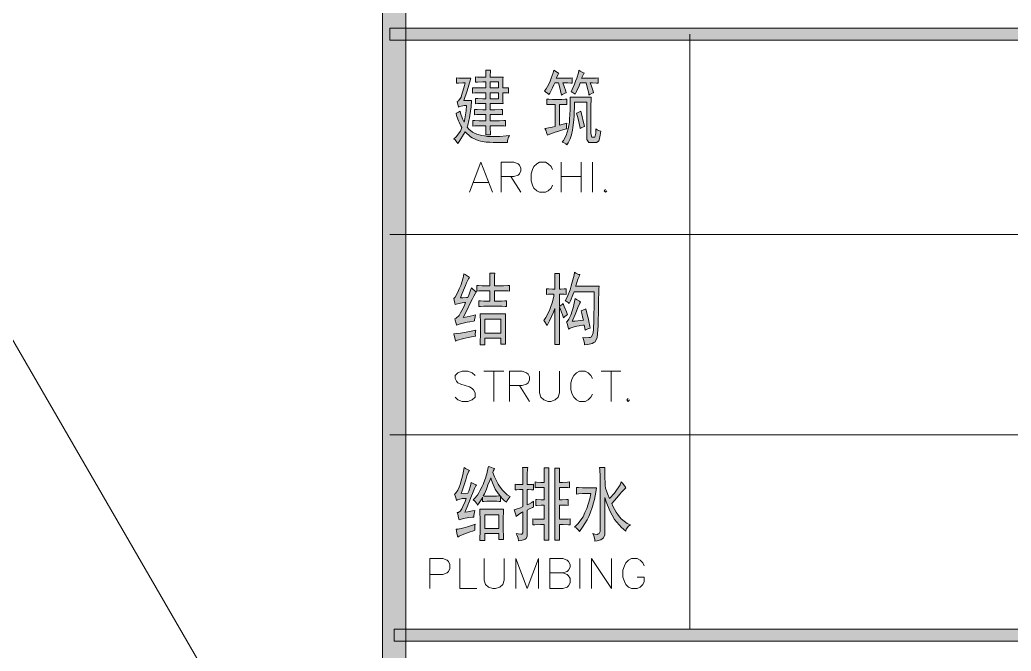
# Model space of a CAD drawing. Header units: millimetres. Extents: x 261 to 114907, y 32 to 1998430.
# Drawn here: x 106092 to 110353, y 1981245 to 1983958 of the extents above; entities that cross this region are included whole.
import ezdxf

# ---------------------------------------------------------------- set-up
doc = ezdxf.new("R2010")
doc.units = ezdxf.units.MM

msp = doc.modelspace()

# ---------------------------------------------------------------- hatches: boundary and pattern name
h = msp.add_hatch(color=0)
h.dxf.hatch_style = 2
h.paths.add_polyline_path([(107750.2, 1928333.3), (107650.3, 1928333.3), (107650.3, 1997229.2), (107750.2, 1997229.2)])
h = msp.add_hatch(color=0)
h.dxf.hatch_style = 2
h.paths.add_polyline_path([(107682.6, 1983869.9), (107682.6, 1983921.6), (113706.8, 1983921.6), (113706.8, 1983869.9)])
h = msp.add_hatch(color=0)
h.dxf.hatch_style = 2
h.paths.add_polyline_path([(108030.8, 1983706.6), (108029, 1983701.4), (108014, 1983653.2), (108000.2, 1983611), (108033.8, 1983611), (108031.2, 1983584.2), (108026.5, 1983547.2), (108023.9, 1983536.4), (108021.7, 1983525.6), (108017, 1983505.8), (108014.4, 1983497.2), (108021.3, 1983488.6), (108037.7, 1983475.2), (108046.7, 1983470.9), (108055.8, 1983466.6), (108077.3, 1983460.6), (108089.4, 1983458.8), (108101.4, 1983457.1), (108127.3, 1983455.8), (108141.1, 1983455.8), (108154.9, 1983456.3), (108182, 1983458.8), (108195.8, 1983460.6), (108192.4, 1983454.1), (108188.5, 1983439), (108187.6, 1983430.8), (108164.4, 1983430.4), (108126, 1983430.8), (108111.4, 1983431.7), (108096.3, 1983432.6), (108071.3, 1983436.9), (108061.4, 1983439.9), (108051.5, 1983442.9), (108035.5, 1983450.7), (108029, 1983455.4), (108022.6, 1983460.1), (108011, 1983470.9), (108005.3, 1983476.9), (107999.3, 1983464.9), (107983.4, 1983439.9), (107973.9, 1983427), (107970.4, 1983432.1), (107962.3, 1983441.6), (107957.5, 1983445.9), (107967.9, 1983455.4), (107985.1, 1983479.5), (107992, 1983494.6), (107987.7, 1983502.8), (107980.4, 1983517.4), (107977.3, 1983524.3), (107974.8, 1983530.8), (107969.2, 1983546.7), (107966.6, 1983555.4), (107969.2, 1983556.2), (107977.8, 1983560.5), (107983.8, 1983564.8), (107985.5, 1983556.7), (107994.1, 1983533), (108001, 1983517.4), (108004.9, 1983531.7), (108010.5, 1983567.4), (108012.2, 1983589), (108001, 1983589), (107983.4, 1983586), (107976.9, 1983582.5), (107971.7, 1983606.6), (107977.8, 1983609.2), (107988.1, 1983625.2), (107992, 1983638.5), (107996.3, 1983651.5), (108003.2, 1983675.6), (108006.2, 1983686.4), (107996.3, 1983686.4), (107977.3, 1983685.9), (107968.7, 1983685.1), (107968.7, 1983707.9), (107979.1, 1983707.5), (108009.7, 1983706.6)])
h = msp.add_hatch(color=0)
h.paths.add_polyline_path([(108095.4, 1983710.9), (108095.4, 1983719.5), (108095, 1983734.6), (108094.5, 1983740.7), (108114.8, 1983740.7), (108114.4, 1983734.6), (108113.9, 1983719.5), (108113.9, 1983710.9), (108168.7, 1983710.9), (108167.8, 1983702.7), (108167.4, 1983679.9), (108167.4, 1983664.8), (108174.7, 1983664.8), (108187.2, 1983665.7), (108192.8, 1983666.1), (108192.8, 1983643.3), (108187.6, 1983643.7), (108175.1, 1983644.6), (108167.4, 1983644.6), (108167.4, 1983629.5), (108167.8, 1983606.6), (108168.7, 1983598.5), (108113.9, 1983598.5), (108113.9, 1983571.7), (108133.3, 1983571.7), (108160, 1983572.2), (108166.5, 1983573), (108166.5, 1983549.8), (108160.5, 1983550.6), (108134.2, 1983551.5), (108113.9, 1983551.5), (108113.9, 1983524.3), (108144.1, 1983524.3), (108154, 1983524.3), (108171.7, 1983524.8), (108179.9, 1983525.6), (108179.9, 1983501.1), (108171.7, 1983501.9), (108154, 1983502.8), (108144.1, 1983502.8), (108113.9, 1983502.8), (108113.9, 1983491.2), (108114.4, 1983471.3), (108114.8, 1983463.6), (108094.5, 1983463.6), (108095, 1983471.3), (108095.4, 1983491.2), (108095.4, 1983502.8), (108072.1, 1983502.8), (108064.4, 1983502.8), (108048, 1983501.9), (108038.5, 1983501.1), (108038.5, 1983525.6), (108047.1, 1983524.8), (108064.4, 1983524.3), (108073, 1983524.3), (108095.4, 1983524.3), (108095.4, 1983551.5), (108081.2, 1983551.5), (108056.6, 1983550.6), (108045.9, 1983549.8), (108045.9, 1983573), (108057.1, 1983572.2), (108081.6, 1983571.7), (108095.4, 1983571.7), (108095.4, 1983598.5), (108082.5, 1983598.5), (108060.1, 1983598), (108051, 1983597.2), (108051, 1983620.4), (108060.1, 1983619.6), (108082.5, 1983618.7), (108095.4, 1983618.7), (108095.4, 1983644.6), (108077.3, 1983644.6), (108068.3, 1983644.6), (108048, 1983643.7), (108036.8, 1983643.3), (108036.8, 1983666.1), (108048, 1983665.7), (108068.3, 1983664.8), (108077.3, 1983664.8), (108095.4, 1983664.8), (108095.4, 1983690.7), (108081.6, 1983690.7), (108059.2, 1983689.8), (108049.7, 1983689.4), (108049.7, 1983712.2), (108059.2, 1983711.4), (108081.6, 1983710.9)])
h.paths.add_polyline_path([(108149.3, 1983618.7), (108149.3, 1983644.6), (108113.9, 1983644.6), (108113.9, 1983618.7)])
h.paths.add_polyline_path([(108149.3, 1983664.8), (108149.3, 1983690.7), (108113.9, 1983690.7), (108113.9, 1983664.8)])
h = msp.add_hatch(color=0)
h.dxf.hatch_style = 2
h.paths.add_polyline_path([(108407.8, 1983728.2), (108405.2, 1983723.4), (108399.6, 1983712.7), (108396.6, 1983706.6), (108432, 1983706.6), (108442.7, 1983706.6), (108459.5, 1983707.5), (108465.6, 1983707.9), (108465.6, 1983685.1), (108460.4, 1983685.9), (108446.6, 1983686.4), (108438, 1983686.4), (108425.9, 1983686.4), (108431.1, 1983671.7), (108438, 1983650.6), (108440.1, 1983644.6), (108434.5, 1983642), (108424.6, 1983636.4), (108419.9, 1983633.8), (108419, 1983639.8), (108412.1, 1983666.1), (108407, 1983686.4), (108390.6, 1983686.4), (108387.6, 1983679), (108381.5, 1983665.7), (108379, 1983660.1), (108375.9, 1983654.5), (108369.9, 1983642.4), (108366, 1983636.4), (108361.7, 1983640.7), (108351.8, 1983648.4), (108347.1, 1983652.8), (108354, 1983660.9), (108366, 1983681.2), (108370.8, 1983693.7), (108375.5, 1983706.6), (108384.1, 1983730.3), (108387.6, 1983742), (108394, 1983737.2), (108404.4, 1983730.3)])
h = msp.add_hatch(color=0)
h.dxf.hatch_style = 2
h.paths.add_polyline_path([(108478.9, 1983637.7), (108474.2, 1983641.1), (108465.6, 1983646.7), (108461.7, 1983648.4), (108466.4, 1983658.8), (108476.3, 1983681.2), (108480.7, 1983693.7), (108485.4, 1983706.6), (108492.3, 1983729.9), (108494.9, 1983740.7), (108500, 1983737.2), (108511.7, 1983731.2), (108518.1, 1983728.2), (108515.6, 1983726.4), (108509.5, 1983715.7), (108506.1, 1983706.6), (108542.7, 1983706.6), (108551.3, 1983706.6), (108569, 1983707.5), (108578, 1983707.9), (108578, 1983685.1), (108570.3, 1983685.9), (108553, 1983686.4), (108543.6, 1983686.4), (108548.7, 1983672.1), (108555.6, 1983651.5), (108557.8, 1983644.6), (108552.2, 1983642), (108542.3, 1983636.4), (108537.5, 1983633.8), (108536.7, 1983642), (108530.6, 1983668.3), (108525.5, 1983686.4), (108500, 1983686.4), (108495.3, 1983674.3), (108485, 1983650.2)])
h = msp.add_hatch(color=0)
h.dxf.hatch_style = 2
h.paths.add_polyline_path([(108413.9, 1983616.1), (108420.8, 1983616.1), (108435.8, 1983617), (108443.2, 1983617.4), (108443.2, 1983593.3), (108434.5, 1983593.7), (108419, 1983594.6), (108411.7, 1983594.6), (108411.7, 1983505.4), (108442.3, 1983513.6), (108441.9, 1983505.4), (108441.9, 1983493.3), (108442.3, 1983489), (108435, 1983487.3), (108416, 1983481.7), (108404.4, 1983478.2), (108392.3, 1983474.8), (108369.9, 1983466.6), (108359.1, 1983461.9), (108357.4, 1983468.8), (108352.7, 1983483), (108348.8, 1983490.3), (108357.4, 1983492), (108379.4, 1983496.3), (108392.7, 1983499.8), (108392.7, 1983594.6), (108382.8, 1983594.6), (108365.2, 1983593.7), (108357, 1983593.3), (108357, 1983617.4), (108365.2, 1983617), (108381.1, 1983616.1), (108388.4, 1983616.1)])
h = msp.add_hatch(color=0)
h.dxf.hatch_style = 2
h.paths.add_polyline_path([(108547.9, 1983625.6), (108547, 1983613.5), (108546.6, 1983589.8), (108546.6, 1983578.2), (108546.6, 1983483.8), (108546.2, 1983468.8), (108550.9, 1983454.1), (108555.6, 1983454.1), (108559.9, 1983454.1), (108563.4, 1983454.1), (108567.3, 1983471.3), (108568.1, 1983489), (108572.9, 1983485.1), (108583.2, 1983480.4), (108588.4, 1983479.5), (108586.2, 1983461.9), (108581.9, 1983441.2), (108579.8, 1983437.7), (108577.2, 1983434.3), (108570.3, 1983430.8), (108566, 1983430.8), (108544.9, 1983430.8), (108536.7, 1983430.8), (108528.5, 1983443.8), (108528.5, 1983456.7), (108528.5, 1983604.1), (108475.9, 1983604.1), (108475.9, 1983587.3), (108475, 1983556.7), (108474.2, 1983543.3), (108473.3, 1983529.5), (108470.7, 1983505.4), (108469, 1983494.6), (108467.3, 1983483.8), (108462.6, 1983464), (108459.5, 1983455.4), (108456.5, 1983446.3), (108448.3, 1983429.1), (108443.2, 1983420.1), (108438.9, 1983424.4), (108428.5, 1983430.4), (108422.9, 1983432.1), (108428.9, 1983439.9), (108439.7, 1983461.4), (108444.5, 1983475.6), (108448.8, 1983489.9), (108454.4, 1983518.7), (108454.8, 1983533.8), (108455.7, 1983548.5), (108456.5, 1983573.9), (108457, 1983584.2), (108457.4, 1983595), (108457, 1983615.7), (108456.5, 1983625.6)])
h = msp.add_hatch(color=0)
h.dxf.hatch_style = 2
h.paths.add_polyline_path([(108519.4, 1983499.8), (108513.8, 1983498.1), (108503.9, 1983493.3), (108500, 1983490.3), (108499.2, 1983499.8), (108491.4, 1983533), (108485, 1983556.7), (108488.8, 1983558.8), (108497.9, 1983562.7), (108503.1, 1983564.8)])
h = msp.add_hatch(color=0)
h.dxf.hatch_style = 2
h.paths.add_polyline_path([(108024.7, 1982852.1), (108020.4, 1982845.2), (108011.8, 1982827.5), (108007.5, 1982816.8), (108002.8, 1982806), (107991.6, 1982778.9), (107985.1, 1982762.9), (107996.3, 1982763.3), (108012.2, 1982764.2), (108017.4, 1982764.2), (108022.2, 1982775), (108029.5, 1982795.7), (108032.5, 1982806), (108037.7, 1982801.3), (108048.9, 1982792.6), (108054.9, 1982788.3), (108052.3, 1982785.7), (108043.7, 1982770.7), (108037.2, 1982758.6), (108030.8, 1982746.5), (108011, 1982706.5), (107997.2, 1982678.9), (108014, 1982682.3), (108040.3, 1982687.9), (108049.7, 1982689.7), (108048.4, 1982682.3), (108046.7, 1982669.4), (108046.7, 1982664.2), (108042.4, 1982663.4), (108026, 1982660.8), (108014.4, 1982658.6), (108002.8, 1982656.5), (107979.9, 1982650.4), (107968.7, 1982646.6), (107966.6, 1982653.5), (107963.1, 1982666.8), (107961.8, 1982673.7), (107967.9, 1982675.4), (107979.9, 1982687.9), (107986, 1982698.7), (107992, 1982709), (108002.8, 1982731), (108007.5, 1982742.7), (108003.6, 1982742.7), (107993.3, 1982741.4), (107986.4, 1982740.5), (107979.5, 1982739.2), (107967.9, 1982736.2), (107962.7, 1982734.5), (107961.4, 1982740.9), (107957.9, 1982753.9), (107956.7, 1982759.9), (107962.3, 1982765.9), (107974.3, 1982787), (107980.4, 1982802.1), (107986.8, 1982816.8), (107996.7, 1982849.1), (108000.2, 1982866.8), (108006.2, 1982862.9), (108018.3, 1982855.1)])
h = msp.add_hatch(color=0)
h.dxf.hatch_style = 2
h.paths.add_polyline_path([(108112.6, 1982815.5), (108112.6, 1982827.1), (108112.2, 1982853.8), (108111.8, 1982869.3), (108132.9, 1982869.3), (108132.5, 1982857.3), (108132, 1982830.1), (108132, 1982815.5), (108161.3, 1982815.5), (108171.3, 1982815.5), (108188.9, 1982816.3), (108197.1, 1982816.8), (108197.1, 1982792.6), (108188.9, 1982793.1), (108171.7, 1982793.9), (108162.6, 1982793.9), (108132, 1982793.9), (108132, 1982749.1), (108155.3, 1982749.1), (108162.6, 1982749.1), (108176.4, 1982750), (108183.7, 1982750.4), (108183.7, 1982726.3), (108177.7, 1982726.7), (108163.1, 1982727.6), (108154.4, 1982727.6), (108095.4, 1982727.6), (108086.8, 1982727.6), (108071.7, 1982726.7), (108065.2, 1982726.3), (108065.2, 1982750.4), (108071.7, 1982750), (108085.9, 1982749.1), (108093.7, 1982749.1), (108112.6, 1982749.1), (108112.6, 1982793.9), (108090.2, 1982793.9), (108081.2, 1982793.9), (108064, 1982793.1), (108055.8, 1982792.6), (108055.8, 1982816.8), (108062.7, 1982816.3), (108078.6, 1982815.5), (108088.5, 1982815.5)])
h = msp.add_hatch(color=0)
h.dxf.hatch_style = 2
h.paths.add_polyline_path([(108428.1, 1982677.6), (108424.2, 1982690.5), (108415.6, 1982713.4), (108410.8, 1982723.7), (108410.8, 1982620.7), (108410.8, 1982606.5), (108411.3, 1982577.6), (108411.7, 1982562.5), (108390.6, 1982562.5), (108391, 1982578), (108391.5, 1982607.3), (108391.5, 1982620.7), (108391.5, 1982718.1), (108385.8, 1982701.3), (108369, 1982664.2), (108358.3, 1982644), (108355.3, 1982649.1), (108347.9, 1982659.9), (108344.1, 1982665.5), (108353.1, 1982678.9), (108368.2, 1982709), (108373.8, 1982725.4), (108379.8, 1982742.2), (108386.3, 1982768.9), (108387.6, 1982778.9), (108379.4, 1982778.9), (108363.9, 1982778.4), (108356.1, 1982777.6), (108356.1, 1982802.1), (108363.9, 1982801.3), (108381.5, 1982800.4), (108391.5, 1982800.4), (108391.5, 1982831.9), (108391.5, 1982841.8), (108391, 1982859.9), (108390.6, 1982868.1), (108411.7, 1982868.1), (108411.3, 1982861.6), (108410.8, 1982843.1), (108410.8, 1982831.9), (108410.8, 1982800.4), (108417.3, 1982800.4), (108431.5, 1982801.3), (108439.3, 1982802.1), (108439.3, 1982777.6), (108431.5, 1982778.4), (108417.3, 1982778.9), (108410.8, 1982778.9), (108410.8, 1982726.3), (108414.7, 1982728.9), (108422.9, 1982734.9), (108427.2, 1982738.3), (108432, 1982726.3), (108441.9, 1982702.6), (108446.2, 1982690.9), (108441.9, 1982688.4), (108432.8, 1982681.5)])
h = msp.add_hatch(color=0)
h.dxf.hatch_style = 2
h.paths.add_polyline_path([(108499.2, 1982862.9), (108496.6, 1982858.1), (108491.9, 1982846.5), (108489.3, 1982839.6), (108487.1, 1982833.1), (108482.8, 1982819.4), (108480.7, 1982812.9), (108581.1, 1982812.9), (108580.6, 1982802.6), (108579.8, 1982777.6), (108578.9, 1982762.9), (108578.9, 1982721.5), (108577.2, 1982644.4), (108575, 1982608.6), (108572.9, 1982593.6), (108564.7, 1982575), (108558.2, 1982571.6), (108552.2, 1982567.7), (108532.4, 1982562.5), (108519.4, 1982561.2), (108518.1, 1982568.6), (108514.3, 1982584.5), (108511.2, 1982592.3), (108522, 1982591.8), (108538, 1982592.3), (108543.6, 1982593.6), (108549.2, 1982595.3), (108555.6, 1982612.5), (108556.9, 1982628.9), (108558.6, 1982666.8), (108560.4, 1982747.4), (108559.9, 1982789.6), (108473.8, 1982789.6), (108469, 1982776.3), (108459.1, 1982750.4), (108453.5, 1982738.3), (108449.2, 1982742.7), (108440.6, 1982748.7), (108436.3, 1982750.4), (108443.6, 1982765.5), (108456.5, 1982797.4), (108461.7, 1982814.2), (108466.4, 1982831), (108473.8, 1982860.7), (108475.9, 1982873.7), (108481.9, 1982869.3), (108493.6, 1982864.2)])
h = msp.add_hatch(color=0)
h.dxf.hatch_style = 2
h.paths.add_polyline_path([(108517.3, 1982646.6), (108511.7, 1982645.7), (108495.7, 1982643.1), (108485.4, 1982641), (108475, 1982639.2), (108457.4, 1982632.8), (108450.5, 1982628.9), (108448.3, 1982637.1), (108443.6, 1982652.6), (108441.4, 1982659.9), (108444.5, 1982661.2), (108451.3, 1982671.6), (108455.2, 1982680.2), (108459.5, 1982689.2), (108466, 1982706.9), (108468.6, 1982715.9), (108471.2, 1982725.4), (108476.3, 1982747.4), (108478.9, 1982759.9), (108485, 1982756.4), (108496.6, 1982749.1), (108502.2, 1982745.2), (108499.2, 1982740.9), (108490.1, 1982722), (108484.5, 1982706.5), (108478.5, 1982691.4), (108469, 1982669.4), (108465.6, 1982662.5), (108476.8, 1982663.4), (108500.9, 1982665.5), (108514.3, 1982666.8), (108512.1, 1982676.3), (108506.9, 1982696.5), (108503.9, 1982707.3), (108524.2, 1982715.5), (108527.6, 1982703.9), (108532.8, 1982682.3), (108535.4, 1982672), (108538, 1982662.1), (108541.4, 1982642.3), (108542.7, 1982632.8), (108537.1, 1982631.5), (108526.3, 1982627.6), (108521.2, 1982625), (108520.3, 1982631), (108518.1, 1982641.8)])
h = msp.add_hatch(color=0)
h.paths.add_polyline_path([(108179.9, 1982694), (108179, 1982684.9), (108178.6, 1982665.5), (108178.6, 1982654.7), (108178.6, 1982608.6), (108178.6, 1982595.7), (108179, 1982573.3), (108179.9, 1982563.8), (108159.2, 1982563.8), (108159.2, 1982589.7), (108090.2, 1982589.7), (108090.2, 1982561.2), (108070, 1982561.2), (108070.8, 1982578.9), (108071.3, 1982601.7), (108071.3, 1982607.3), (108071.3, 1982657.3), (108071.3, 1982665.5), (108070.8, 1982683.6), (108070, 1982694)])
h.paths.add_polyline_path([(108159.2, 1982611.2), (108159.2, 1982672), (108090.2, 1982672), (108090.2, 1982611.2)])
h = msp.add_hatch(color=0)
h.dxf.hatch_style = 2
h.paths.add_polyline_path([(108051.9, 1982625), (108050.6, 1982619), (108049.3, 1982606.1), (108049.7, 1982599.2), (108040.3, 1982597), (108018.3, 1982592.3), (108006.2, 1982589.7), (107994.1, 1982587.1), (107973.5, 1982581.1), (107964.8, 1982577.6), (107962.7, 1982586.2), (107958.8, 1982601.7), (107956.7, 1982608.6), (107967.4, 1982609.5), (107986.4, 1982611.7), (107995, 1982613.4), (108003.6, 1982615.1), (108032.1, 1982620.7)])
h = msp.add_hatch(color=0)
h.dxf.hatch_style = 2
h.paths.add_polyline_path([(108024.7, 1982021.7), (108021.3, 1982018.3), (108013.5, 1981998), (108008.4, 1981980.8), (108003.2, 1981963.6), (107993.3, 1981934.7), (107988.1, 1981923.1), (108017.4, 1981924.3), (108021.3, 1981933.4), (108028.6, 1981956.2), (108031.6, 1981970.5), (108037.2, 1981967), (108048.9, 1981961.8), (108054.9, 1981959.7), (108051.9, 1981955.8), (108045.9, 1981944.6), (108042.8, 1981937.3), (108039.8, 1981930.4), (108030.3, 1981906.2), (108023.9, 1981889.4), (108017.8, 1981872.6), (108007.9, 1981848.9), (108004.1, 1981842), (108016.6, 1981844.2), (108038.1, 1981848.1), (108048, 1981850.2), (108045.9, 1981842), (108043.3, 1981827.8), (108042.8, 1981821.8), (108036.8, 1981821.8), (108022.2, 1981820.1), (108014, 1981818.3), (108005.3, 1981816.6), (107988.5, 1981812.3), (107979.9, 1981809.7), (107977.8, 1981817.9), (107973.9, 1981833.4), (107971.7, 1981840.7), (107976.9, 1981840.7), (107986.4, 1981848.9), (107991.1, 1981857.6), (107995.4, 1981866.2), (108005.3, 1981888.1), (108010.5, 1981901.5), (108005.3, 1981901.5), (107994.6, 1981900.6), (107989, 1981899.4), (107983.4, 1981898.5), (107973.5, 1981895.5), (107968.7, 1981893.3), (107967.4, 1981899.4), (107963.1, 1981913.1), (107960.5, 1981920.5), (107964.8, 1981923.1), (107974.3, 1981937.7), (107979.5, 1981949.3), (107984.7, 1981961.4), (107995.4, 1982003.6), (108001, 1982033.8), (108007.5, 1982030.8), (108019.1, 1982024.3)])
h = msp.add_hatch(color=0)
h.paths.add_polyline_path([(108132, 1982029.9), (108129.9, 1982026.5), (108126.4, 1982018.3), (108124.7, 1982013.5), (108131.6, 1981994.6), (108147.1, 1981963.1), (108156.2, 1981950.2), (108165.7, 1981937.3), (108186.8, 1981917), (108198.8, 1981909.7), (108194.5, 1981904.1), (108186.8, 1981892), (108183.7, 1981885.1), (108175.6, 1981891.2), (108162.6, 1981904.1), (108157.5, 1981911), (108157.5, 1981888.1), (108151.9, 1981888.6), (108141.5, 1981889.4), (108137.2, 1981889.4), (108104.5, 1981889.4), (108098.4, 1981889.4), (108086.4, 1981888.6), (108080.3, 1981888.1), (108080.3, 1981907.1), (108076.9, 1981899.4), (108066.1, 1981882.5), (108059.2, 1981873.1), (108055.3, 1981880), (108045.9, 1981891.2), (108039.8, 1981895.9), (108046.3, 1981901.5), (108058.4, 1981916.2), (108064, 1981925.2), (108069.6, 1981934.3), (108079, 1981952.4), (108082.9, 1981961), (108086.8, 1981969.6), (108093.3, 1981988.6), (108095.8, 1981998), (108098.9, 1982007.9), (108103.6, 1982028.6), (108105.8, 1982039.4), (108112.2, 1982036.8), (108125.6, 1982032.1)])
h.paths.add_polyline_path([(108156.2, 1981912.3), (108147.6, 1981922.6), (108134.6, 1981942), (108130.3, 1981951.5), (108126, 1981961), (108118.7, 1981979.9), (108115.7, 1981989.4), (108111.8, 1981979.1), (108104, 1981959.7), (108100.6, 1981950.2), (108097.1, 1981940.7), (108088.5, 1981921.8), (108083.3, 1981912.3), (108088.1, 1981911.8), (108098.4, 1981911), (108104.5, 1981911), (108135.1, 1981911), (108140.2, 1981911.8), (108150.6, 1981912.3)])
h = msp.add_hatch(color=0)
h.dxf.hatch_style = 2
h.paths.add_polyline_path([(108216.1, 1981852.8), (108225.1, 1981855), (108244.1, 1981861.4), (108253.6, 1981866.2), (108253.6, 1981939.4), (108245.4, 1981939.4), (108239.3, 1981939.4), (108227.3, 1981938.6), (108221.2, 1981938.1), (108221.2, 1981962.3), (108226.4, 1981961.8), (108238.5, 1981961), (108245.4, 1981961), (108253.6, 1981961), (108253.6, 1981997.6), (108253.6, 1982007.1), (108253.1, 1982025.2), (108252.7, 1982033.8), (108275.1, 1982033.8), (108273.8, 1982026.5), (108272.9, 1982008.4), (108272.9, 1981997.6), (108272.9, 1981961), (108282, 1981961), (108295.4, 1981961.8), (108299.2, 1981962.3), (108299.2, 1981938.1), (108291, 1981938.6), (108278.1, 1981939.4), (108272.9, 1981939.4), (108272.9, 1981874.4), (108279.4, 1981877.4), (108292.8, 1981884.7), (108299.2, 1981889.4), (108299.2, 1981881.3), (108299.7, 1981869.2), (108300.1, 1981864.9), (108295.8, 1981863.2), (108282, 1981856.3), (108272.9, 1981851.5), (108272.9, 1981749), (108272.5, 1981739.9), (108268.2, 1981729.1), (108264.3, 1981727), (108260.5, 1981725.3), (108246.2, 1981721), (108235.5, 1981719.2), (108233.3, 1981730.4), (108228.1, 1981745.9), (108225.1, 1981750.3), (108233.7, 1981749), (108244.9, 1981747.7), (108247.5, 1981748.1), (108250.1, 1981748.5), (108253.1, 1981753.7), (108253.6, 1981758.4), (108253.6, 1981843.3), (108247.5, 1981840.7), (108233.3, 1981831.3), (108225.1, 1981824.4), (108223.8, 1981830.4), (108219.1, 1981844.6)])
h = msp.add_hatch(color=0)
h.dxf.hatch_style = 2
h.paths.add_polyline_path([(108345.8, 1981989.4), (108345.8, 1982004.9), (108345.3, 1982026.5), (108344.9, 1982032.5), (108366, 1982032.5), (108365.6, 1982023), (108365.2, 1981998.9), (108365.2, 1981983.8), (108365.2, 1981721.8), (108344.9, 1981721.8), (108345.3, 1981736.5), (108345.8, 1981760.2), (108345.8, 1981769.2), (108345.8, 1981789.5), (108329.8, 1981789.5), (108305.3, 1981788.6), (108297.1, 1981788.2), (108297.1, 1981813.6), (108304, 1981813.2), (108328.1, 1981812.3), (108345.8, 1981812.3), (108345.8, 1981873.1), (108332.8, 1981873.1), (108314.3, 1981871.8), (108309.6, 1981870.5), (108309.6, 1981897.6), (108313.9, 1981896.8), (108332.4, 1981895.9), (108345.8, 1981895.9), (108345.8, 1981948.9), (108331.1, 1981948.9), (108311.3, 1981948), (108306.6, 1981947.6), (108306.6, 1981973), (108312.2, 1981971.7), (108331.6, 1981970.5), (108345.8, 1981970.5)])
h = msp.add_hatch(color=0)
h.dxf.hatch_style = 2
h.paths.add_polyline_path([(108411.7, 1982031.2), (108411.3, 1982022.6), (108410.8, 1982000.2), (108410.8, 1981986.8), (108410.8, 1981970.5), (108424.6, 1981970.5), (108446.2, 1981971.7), (108454.4, 1981973), (108454.4, 1981947.6), (108446.6, 1981948), (108435, 1981948.9), (108431.1, 1981948.9), (108410.8, 1981948.9), (108410.8, 1981895.9), (108422.9, 1981895.9), (108441.9, 1981896.8), (108448.3, 1981897.6), (108448.3, 1981871.8), (108441.9, 1981872.6), (108422.9, 1981873.1), (108410.8, 1981873.1), (108410.8, 1981812.3), (108425.5, 1981812.3), (108448.3, 1981813.2), (108456.5, 1981813.6), (108456.5, 1981788.2), (108450.5, 1981788.6), (108427.6, 1981789.5), (108410.8, 1981789.5), (108410.8, 1981769.2), (108410.8, 1981763.6), (108411.3, 1981739.9), (108411.7, 1981721.8), (108391.5, 1981721.8), (108391.5, 1981986.8), (108391.5, 1982001.5), (108391, 1982023.9), (108390.6, 1982031.2)])
h = msp.add_hatch(color=0)
h.dxf.hatch_style = 2
h.paths.add_polyline_path([(108606.5, 1982033.8), (108606.5, 1982023.9), (108606, 1982005.8), (108606, 1981997.6), (108605.6, 1981989.4), (108606.9, 1981969.6), (108608.2, 1981957.5), (108609.1, 1981945.9), (108618.5, 1981917.9), (108626.7, 1981901.5), (108647.4, 1981924.3), (108672.4, 1981960.1), (108676.3, 1981973), (108681.9, 1981966.6), (108692.2, 1981953.6), (108696.5, 1981947.6), (108690.1, 1981941.6), (108677.1, 1981927.8), (108670.7, 1981920.5), (108664.7, 1981913.1), (108647, 1981892.9), (108635.8, 1981880), (108640.1, 1981868.3), (108654.7, 1981842.9), (108665.1, 1981828.7), (108675.9, 1981814.5), (108701.7, 1981794.2), (108716.8, 1981788.2), (108708.2, 1981782.6), (108698.3, 1981769.2), (108696.5, 1981761), (108677.6, 1981776.5), (108647.8, 1981811), (108637.5, 1981830), (108627.2, 1981848.9), (108611.2, 1981886.9), (108605.6, 1981905.4), (108605.6, 1981755.4), (108606, 1981745.9), (108600.4, 1981732.6), (108594.8, 1981728.3), (108588.8, 1981724.4), (108573.7, 1981719.2), (108563.8, 1981717.5), (108563.4, 1981725.3), (108558.6, 1981741.2), (108554.8, 1981750.3), (108563, 1981748.1), (108574.6, 1981747.2), (108578, 1981749), (108581.5, 1981750.3), (108585.4, 1981758.9), (108585.4, 1981766.2), (108585.4, 1981979.9), (108585.4, 1981996.7), (108584.1, 1982023.9), (108583.2, 1982033.8)])
h = msp.add_hatch(color=0)
h.dxf.hatch_style = 2
h.paths.add_polyline_path([(108569.9, 1981947.6), (108567.3, 1981929.1), (108561.2, 1981896.3), (108557.4, 1981882.1), (108553.5, 1981867.5), (108543.6, 1981838.6), (108537.1, 1981824.4), (108530.6, 1981810.2), (108510.8, 1981777.8), (108497, 1981759.7), (108493.6, 1981765.8), (108482.8, 1981775.2), (108475.9, 1981778.7), (108489.7, 1981792.1), (108512.5, 1981823.1), (108520.7, 1981840.7), (108529.3, 1981858.4), (108541.4, 1981899.4), (108545.7, 1981923.1), (108518.1, 1981923.1), (108510.8, 1981923.1), (108493.6, 1981921.8), (108483.7, 1981920.5), (108483.7, 1981948.9), (108493.1, 1981948), (108509.5, 1981947.6), (108517.3, 1981947.6)])
h = msp.add_hatch(color=0)
h.paths.add_polyline_path([(108150.1, 1981725.7), (108150.1, 1981750.3), (108090.2, 1981750.3), (108090.2, 1981720.5), (108069.1, 1981720.5), (108069.6, 1981728.3), (108070, 1981761), (108070, 1981785.2), (108070, 1981809.7), (108069.6, 1981844.6), (108069.1, 1981855.4), (108170.4, 1981855.4), (108170, 1981846.8), (108169.5, 1981815.8), (108169.5, 1981793.3), (108169.5, 1981770.9), (108170, 1981737.3), (108170.4, 1981725.7)])
h.paths.add_polyline_path([(108150.1, 1981771.8), (108150.1, 1981831.3), (108090.2, 1981831.3), (108090.2, 1981771.8)])
h = msp.add_hatch(color=0)
h.dxf.hatch_style = 2
h.paths.add_polyline_path([(107966.6, 1981769.2), (107975.2, 1981769.6), (107994.6, 1981773.5), (108005.3, 1981776.5), (108016.1, 1981779.6), (108037.7, 1981786.4), (108048.9, 1981790.8), (108048, 1981783.9), (108047.1, 1981770.9), (108048, 1981764.9), (108041.1, 1981762.7), (108023, 1981756.7), (108011.4, 1981752), (107999.7, 1981747.7), (107980.8, 1981739.5), (107973.9, 1981735.2), (107972.2, 1981744.7), (107968.7, 1981761.5)])
h = msp.add_hatch(color=0)
h.dxf.hatch_style = 2
h.paths.add_polyline_path([(107700.3, 1981287.9), (107700.3, 1981339.6), (113706.8, 1981339.6), (113706.8, 1981287.9)])

# ---------------------------------------------------------------- linework, layer by layer
at = {"color": 0, "lineweight": 0}
for points in [[(97582.7, 1997229.2), (107700.3, 1979750.4)], [(108971.5, 1983895.8), (108971.5, 1981337.9)], [(108024.7, 1983216.7), (108073.9, 1983345.5), (108123, 1983216.7)], [(108160, 1983216.7), (108160, 1983345.5), (108215.2, 1983345.5), (108233.7, 1983339.5), (108239.8, 1983333.4), (108245.8, 1983320.9), (108245.8, 1983308.9), (108239.8, 1983296.4), (108233.7, 1983290.4), (108215.2, 1983283.9), (108160, 1983283.9)], [(108381.1, 1983314.9), (108375.1, 1983327), (108362.6, 1983339.5), (108350.5, 1983345.5), (108326, 1983345.5), (108313.5, 1983339.5), (108301.4, 1983327), (108294.9, 1983314.9), (108288.9, 1983296.4), (108288.9, 1983265.8), (108294.9, 1983247.3), (108301.4, 1983234.8), (108313.5, 1983222.7), (108326, 1983216.7), (108350.5, 1983216.7), (108362.6, 1983222.7), (108375.1, 1983234.8), (108381.1, 1983247.3)], [(108418.2, 1983216.7), (108418.2, 1983345.5)], [(108503.9, 1983345.5), (108503.9, 1983216.7)], [(108553.5, 1983216.7), (108553.5, 1983345.5)], [(108202.7, 1983283.9), (108245.8, 1983216.7)], [(108418.2, 1983283.9), (108503.9, 1983283.9)], [(108043.3, 1983259.3), (108104.5, 1983259.3)], [(108608.6, 1983228.7), (108602.6, 1983222.7), (108608.6, 1983216.7), (108614.7, 1983222.7)], [(107682.6, 1983034.8), (113706.8, 1983034.8)], [(108048.4, 1982429.4), (108036.4, 1982441.4), (108017.8, 1982447.9), (107993.3, 1982447.9), (107974.8, 1982441.4), (107962.7, 1982429.4), (107962.7, 1982416.9), (107968.7, 1982404.8), (107974.8, 1982398.8), (107987.3, 1982392.3), (108023.9, 1982380.3), (108036.4, 1982374.2), (108042.4, 1982367.8), (108048.4, 1982355.7), (108048.4, 1982337.2), (108036.4, 1982324.7), (108017.8, 1982318.6), (107993.3, 1982318.6), (107974.8, 1982324.7), (107962.7, 1982337.2)], [(108085.5, 1982447.9), (108171.7, 1982447.9)], [(108128.6, 1982447.9), (108128.6, 1982318.6)], [(108196.2, 1982318.6), (108196.2, 1982447.9), (108251.4, 1982447.9), (108269.9, 1982441.4), (108276, 1982435.4), (108282, 1982423.3), (108282, 1982410.8), (108276, 1982398.8), (108269.9, 1982392.3), (108251.4, 1982386.3), (108196.2, 1982386.3)], [(108325.1, 1982447.9), (108325.1, 1982355.7), (108331.6, 1982337.2), (108343.6, 1982324.7), (108362.1, 1982318.6), (108374.2, 1982318.6), (108392.7, 1982324.7), (108405.2, 1982337.2), (108411.3, 1982355.7), (108411.3, 1982447.9)], [(108552.6, 1982416.9), (108546.6, 1982429.4), (108534.1, 1982441.4), (108522, 1982447.9), (108497.5, 1982447.9), (108485, 1982441.4), (108472.9, 1982429.4), (108466.4, 1982416.9), (108460.4, 1982398.8), (108460.4, 1982367.8), (108466.4, 1982349.2), (108472.9, 1982337.2), (108485, 1982324.7), (108497.5, 1982318.6), (108522, 1982318.6), (108534.1, 1982324.7), (108546.6, 1982337.2), (108552.6, 1982349.2)], [(108589.7, 1982447.9), (108675.4, 1982447.9)], [(108632.8, 1982447.9), (108632.8, 1982318.6)], [(108239.3, 1982386.3), (108282, 1982318.6)], [(108706.5, 1982331.1), (108700.4, 1982324.7), (108706.5, 1982318.6), (108712.5, 1982324.7)], [(107682.6, 1982174.3), (113706.8, 1982174.3)], [(107854.1, 1981514.1), (107854.1, 1981643), (107909.3, 1981643), (107927.8, 1981636.9), (107933.8, 1981630.9), (107939.8, 1981618.4), (107939.8, 1981599.9), (107933.8, 1981587.8), (107927.8, 1981581.8), (107909.3, 1981575.3), (107854.1, 1981575.3)], [(107982.9, 1981643), (107982.9, 1981514.1), (108056.6, 1981514.1)], [(108087.7, 1981643), (108087.7, 1981550.7), (108093.7, 1981532.2), (108105.8, 1981520.1), (108124.3, 1981514.1), (108136.8, 1981514.1), (108155.3, 1981520.1), (108167.4, 1981532.2), (108173.4, 1981550.7), (108173.4, 1981643)], [(108223, 1981514.1), (108223, 1981643), (108272.1, 1981514.1), (108321.2, 1981643), (108321.2, 1981514.1)], [(108370.3, 1981514.1), (108370.3, 1981643), (108425.5, 1981643), (108444, 1981636.9), (108450.1, 1981630.9), (108456.5, 1981618.4), (108456.5, 1981606.3), (108450.1, 1981593.8), (108444, 1981587.8), (108425.5, 1981581.8)], [(108499.2, 1981514.1), (108499.2, 1981643)], [(108548.7, 1981514.1), (108548.7, 1981643), (108634.5, 1981514.1), (108634.5, 1981643)], [(108775.8, 1981612.4), (108769.8, 1981624.4), (108757.7, 1981636.9), (108745.2, 1981643), (108720.7, 1981643), (108708.2, 1981636.9), (108696.1, 1981624.4), (108690.1, 1981612.4), (108683.6, 1981593.8), (108683.6, 1981563.2), (108690.1, 1981544.7), (108696.1, 1981532.2), (108708.2, 1981520.1), (108720.7, 1981514.1), (108745.2, 1981514.1), (108757.7, 1981520.1), (108769.8, 1981532.2), (108775.8, 1981544.7), (108775.8, 1981563.2), (108745.2, 1981563.2)], [(108370.3, 1981581.8), (108425.5, 1981581.8), (108444, 1981575.3), (108450.1, 1981569.3), (108456.5, 1981557.2), (108456.5, 1981538.7), (108450.1, 1981526.2), (108444, 1981520.1), (108425.5, 1981514.1), (108370.3, 1981514.1)]]:
    msp.add_lwpolyline(points, dxfattribs=at)
for points in [[(107750.2, 1928333.3), (107650.3, 1928333.3), (107650.3, 1997229.2), (107750.2, 1997229.2)], [(107682.6, 1983869.9), (107682.6, 1983921.6), (113706.8, 1983921.6), (113706.8, 1983869.9)], [(108030.8, 1983706.6), (108029, 1983701.4), (108014, 1983653.2), (108000.2, 1983611), (108033.8, 1983611), (108031.2, 1983584.2), (108026.5, 1983547.2), (108023.9, 1983536.4), (108021.7, 1983525.6), (108017, 1983505.8), (108014.4, 1983497.2), (108021.3, 1983488.6), (108037.7, 1983475.2), (108046.7, 1983470.9), (108055.8, 1983466.6), (108077.3, 1983460.6), (108089.4, 1983458.8), (108101.4, 1983457.1), (108127.3, 1983455.8), (108141.1, 1983455.8), (108154.9, 1983456.3), (108182, 1983458.8), (108195.8, 1983460.6), (108192.4, 1983454.1), (108188.5, 1983439), (108187.6, 1983430.8), (108164.4, 1983430.4), (108126, 1983430.8), (108111.4, 1983431.7), (108096.3, 1983432.6), (108071.3, 1983436.9), (108061.4, 1983439.9), (108051.5, 1983442.9), (108035.5, 1983450.7), (108029, 1983455.4), (108022.6, 1983460.1), (108011, 1983470.9), (108005.3, 1983476.9), (107999.3, 1983464.9), (107983.4, 1983439.9), (107973.9, 1983427), (107970.4, 1983432.1), (107962.3, 1983441.6), (107957.5, 1983445.9), (107967.9, 1983455.4), (107985.1, 1983479.5), (107992, 1983494.6), (107987.7, 1983502.8), (107980.4, 1983517.4), (107977.3, 1983524.3), (107974.8, 1983530.8), (107969.2, 1983546.7), (107966.6, 1983555.4), (107969.2, 1983556.2), (107977.8, 1983560.5), (107983.8, 1983564.8), (107985.5, 1983556.7), (107994.1, 1983533), (108001, 1983517.4), (108004.9, 1983531.7), (108010.5, 1983567.4), (108012.2, 1983589), (108001, 1983589), (107983.4, 1983586), (107976.9, 1983582.5), (107971.7, 1983606.6), (107977.8, 1983609.2), (107988.1, 1983625.2), (107992, 1983638.5), (107996.3, 1983651.5), (108003.2, 1983675.6), (108006.2, 1983686.4), (107996.3, 1983686.4), (107977.3, 1983685.9), (107968.7, 1983685.1), (107968.7, 1983707.9), (107979.1, 1983707.5), (108009.7, 1983706.6)], [(108095.4, 1983710.9), (108095.4, 1983719.5), (108095, 1983734.6), (108094.5, 1983740.7), (108114.8, 1983740.7), (108114.4, 1983734.6), (108113.9, 1983719.5), (108113.9, 1983710.9), (108168.7, 1983710.9), (108167.8, 1983702.7), (108167.4, 1983679.9), (108167.4, 1983664.8), (108174.7, 1983664.8), (108187.2, 1983665.7), (108192.8, 1983666.1), (108192.8, 1983643.3), (108187.6, 1983643.7), (108175.1, 1983644.6), (108167.4, 1983644.6), (108167.4, 1983629.5), (108167.8, 1983606.6), (108168.7, 1983598.5), (108113.9, 1983598.5), (108113.9, 1983571.7), (108133.3, 1983571.7), (108160, 1983572.2), (108166.5, 1983573), (108166.5, 1983549.8), (108160.5, 1983550.6), (108134.2, 1983551.5), (108113.9, 1983551.5), (108113.9, 1983524.3), (108144.1, 1983524.3), (108154, 1983524.3), (108171.7, 1983524.8), (108179.9, 1983525.6), (108179.9, 1983501.1), (108171.7, 1983501.9), (108154, 1983502.8), (108144.1, 1983502.8), (108113.9, 1983502.8), (108113.9, 1983491.2), (108114.4, 1983471.3), (108114.8, 1983463.6), (108094.5, 1983463.6), (108095, 1983471.3), (108095.4, 1983491.2), (108095.4, 1983502.8), (108072.1, 1983502.8), (108064.4, 1983502.8), (108048, 1983501.9), (108038.5, 1983501.1), (108038.5, 1983525.6), (108047.1, 1983524.8), (108064.4, 1983524.3), (108073, 1983524.3), (108095.4, 1983524.3), (108095.4, 1983551.5), (108081.2, 1983551.5), (108056.6, 1983550.6), (108045.9, 1983549.8), (108045.9, 1983573), (108057.1, 1983572.2), (108081.6, 1983571.7), (108095.4, 1983571.7), (108095.4, 1983598.5), (108082.5, 1983598.5), (108060.1, 1983598), (108051, 1983597.2), (108051, 1983620.4), (108060.1, 1983619.6), (108082.5, 1983618.7), (108095.4, 1983618.7), (108095.4, 1983644.6), (108077.3, 1983644.6), (108068.3, 1983644.6), (108048, 1983643.7), (108036.8, 1983643.3), (108036.8, 1983666.1), (108048, 1983665.7), (108068.3, 1983664.8), (108077.3, 1983664.8), (108095.4, 1983664.8), (108095.4, 1983690.7), (108081.6, 1983690.7), (108059.2, 1983689.8), (108049.7, 1983689.4), (108049.7, 1983712.2), (108059.2, 1983711.4), (108081.6, 1983710.9)], [(108407.8, 1983728.2), (108405.2, 1983723.4), (108399.6, 1983712.7), (108396.6, 1983706.6), (108432, 1983706.6), (108442.7, 1983706.6), (108459.5, 1983707.5), (108465.6, 1983707.9), (108465.6, 1983685.1), (108460.4, 1983685.9), (108446.6, 1983686.4), (108438, 1983686.4), (108425.9, 1983686.4), (108431.1, 1983671.7), (108438, 1983650.6), (108440.1, 1983644.6), (108434.5, 1983642), (108424.6, 1983636.4), (108419.9, 1983633.8), (108419, 1983639.8), (108412.1, 1983666.1), (108407, 1983686.4), (108390.6, 1983686.4), (108387.6, 1983679), (108381.5, 1983665.7), (108379, 1983660.1), (108375.9, 1983654.5), (108369.9, 1983642.4), (108366, 1983636.4), (108361.7, 1983640.7), (108351.8, 1983648.4), (108347.1, 1983652.8), (108354, 1983660.9), (108366, 1983681.2), (108370.8, 1983693.7), (108375.5, 1983706.6), (108384.1, 1983730.3), (108387.6, 1983742), (108394, 1983737.2), (108404.4, 1983730.3)], [(108478.9, 1983637.7), (108474.2, 1983641.1), (108465.6, 1983646.7), (108461.7, 1983648.4), (108466.4, 1983658.8), (108476.3, 1983681.2), (108480.7, 1983693.7), (108485.4, 1983706.6), (108492.3, 1983729.9), (108494.9, 1983740.7), (108500, 1983737.2), (108511.7, 1983731.2), (108518.1, 1983728.2), (108515.6, 1983726.4), (108509.5, 1983715.7), (108506.1, 1983706.6), (108542.7, 1983706.6), (108551.3, 1983706.6), (108569, 1983707.5), (108578, 1983707.9), (108578, 1983685.1), (108570.3, 1983685.9), (108553, 1983686.4), (108543.6, 1983686.4), (108548.7, 1983672.1), (108555.6, 1983651.5), (108557.8, 1983644.6), (108552.2, 1983642), (108542.3, 1983636.4), (108537.5, 1983633.8), (108536.7, 1983642), (108530.6, 1983668.3), (108525.5, 1983686.4), (108500, 1983686.4), (108495.3, 1983674.3), (108485, 1983650.2)], [(108149.3, 1983664.8), (108149.3, 1983690.7), (108113.9, 1983690.7), (108113.9, 1983664.8)], [(108149.3, 1983618.7), (108149.3, 1983644.6), (108113.9, 1983644.6), (108113.9, 1983618.7)], [(108413.9, 1983616.1), (108420.8, 1983616.1), (108435.8, 1983617), (108443.2, 1983617.4), (108443.2, 1983593.3), (108434.5, 1983593.7), (108419, 1983594.6), (108411.7, 1983594.6), (108411.7, 1983505.4), (108442.3, 1983513.6), (108441.9, 1983505.4), (108441.9, 1983493.3), (108442.3, 1983489), (108435, 1983487.3), (108416, 1983481.7), (108404.4, 1983478.2), (108392.3, 1983474.8), (108369.9, 1983466.6), (108359.1, 1983461.9), (108357.4, 1983468.8), (108352.7, 1983483), (108348.8, 1983490.3), (108357.4, 1983492), (108379.4, 1983496.3), (108392.7, 1983499.8), (108392.7, 1983594.6), (108382.8, 1983594.6), (108365.2, 1983593.7), (108357, 1983593.3), (108357, 1983617.4), (108365.2, 1983617), (108381.1, 1983616.1), (108388.4, 1983616.1)], [(108547.9, 1983625.6), (108547, 1983613.5), (108546.6, 1983589.8), (108546.6, 1983578.2), (108546.6, 1983483.8), (108546.2, 1983468.8), (108550.9, 1983454.1), (108555.6, 1983454.1), (108559.9, 1983454.1), (108563.4, 1983454.1), (108567.3, 1983471.3), (108568.1, 1983489), (108572.9, 1983485.1), (108583.2, 1983480.4), (108588.4, 1983479.5), (108586.2, 1983461.9), (108581.9, 1983441.2), (108579.8, 1983437.7), (108577.2, 1983434.3), (108570.3, 1983430.8), (108566, 1983430.8), (108544.9, 1983430.8), (108536.7, 1983430.8), (108528.5, 1983443.8), (108528.5, 1983456.7), (108528.5, 1983604.1), (108475.9, 1983604.1), (108475.9, 1983587.3), (108475, 1983556.7), (108474.2, 1983543.3), (108473.3, 1983529.5), (108470.7, 1983505.4), (108469, 1983494.6), (108467.3, 1983483.8), (108462.6, 1983464), (108459.5, 1983455.4), (108456.5, 1983446.3), (108448.3, 1983429.1), (108443.2, 1983420.1), (108438.9, 1983424.4), (108428.5, 1983430.4), (108422.9, 1983432.1), (108428.9, 1983439.9), (108439.7, 1983461.4), (108444.5, 1983475.6), (108448.8, 1983489.9), (108454.4, 1983518.7), (108454.8, 1983533.8), (108455.7, 1983548.5), (108456.5, 1983573.9), (108457, 1983584.2), (108457.4, 1983595), (108457, 1983615.7), (108456.5, 1983625.6)], [(108519.4, 1983499.8), (108513.8, 1983498.1), (108503.9, 1983493.3), (108500, 1983490.3), (108499.2, 1983499.8), (108491.4, 1983533), (108485, 1983556.7), (108488.8, 1983558.8), (108497.9, 1983562.7), (108503.1, 1983564.8)], [(108024.7, 1982852.1), (108020.4, 1982845.2), (108011.8, 1982827.5), (108007.5, 1982816.8), (108002.8, 1982806), (107991.6, 1982778.9), (107985.1, 1982762.9), (107996.3, 1982763.3), (108012.2, 1982764.2), (108017.4, 1982764.2), (108022.2, 1982775), (108029.5, 1982795.7), (108032.5, 1982806), (108037.7, 1982801.3), (108048.9, 1982792.6), (108054.9, 1982788.3), (108052.3, 1982785.7), (108043.7, 1982770.7), (108037.2, 1982758.6), (108030.8, 1982746.5), (108011, 1982706.5), (107997.2, 1982678.9), (108014, 1982682.3), (108040.3, 1982687.9), (108049.7, 1982689.7), (108048.4, 1982682.3), (108046.7, 1982669.4), (108046.7, 1982664.2), (108042.4, 1982663.4), (108026, 1982660.8), (108014.4, 1982658.6), (108002.8, 1982656.5), (107979.9, 1982650.4), (107968.7, 1982646.6), (107966.6, 1982653.5), (107963.1, 1982666.8), (107961.8, 1982673.7), (107967.9, 1982675.4), (107979.9, 1982687.9), (107986, 1982698.7), (107992, 1982709), (108002.8, 1982731), (108007.5, 1982742.7), (108003.6, 1982742.7), (107993.3, 1982741.4), (107986.4, 1982740.5), (107979.5, 1982739.2), (107967.9, 1982736.2), (107962.7, 1982734.5), (107961.4, 1982740.9), (107957.9, 1982753.9), (107956.7, 1982759.9), (107962.3, 1982765.9), (107974.3, 1982787), (107980.4, 1982802.1), (107986.8, 1982816.8), (107996.7, 1982849.1), (108000.2, 1982866.8), (108006.2, 1982862.9), (108018.3, 1982855.1)], [(108112.6, 1982815.5), (108112.6, 1982827.1), (108112.2, 1982853.8), (108111.8, 1982869.3), (108132.9, 1982869.3), (108132.5, 1982857.3), (108132, 1982830.1), (108132, 1982815.5), (108161.3, 1982815.5), (108171.3, 1982815.5), (108188.9, 1982816.3), (108197.1, 1982816.8), (108197.1, 1982792.6), (108188.9, 1982793.1), (108171.7, 1982793.9), (108162.6, 1982793.9), (108132, 1982793.9), (108132, 1982749.1), (108155.3, 1982749.1), (108162.6, 1982749.1), (108176.4, 1982750), (108183.7, 1982750.4), (108183.7, 1982726.3), (108177.7, 1982726.7), (108163.1, 1982727.6), (108154.4, 1982727.6), (108095.4, 1982727.6), (108086.8, 1982727.6), (108071.7, 1982726.7), (108065.2, 1982726.3), (108065.2, 1982750.4), (108071.7, 1982750), (108085.9, 1982749.1), (108093.7, 1982749.1), (108112.6, 1982749.1), (108112.6, 1982793.9), (108090.2, 1982793.9), (108081.2, 1982793.9), (108064, 1982793.1), (108055.8, 1982792.6), (108055.8, 1982816.8), (108062.7, 1982816.3), (108078.6, 1982815.5), (108088.5, 1982815.5)], [(108428.1, 1982677.6), (108424.2, 1982690.5), (108415.6, 1982713.4), (108410.8, 1982723.7), (108410.8, 1982620.7), (108410.8, 1982606.5), (108411.3, 1982577.6), (108411.7, 1982562.5), (108390.6, 1982562.5), (108391, 1982578), (108391.5, 1982607.3), (108391.5, 1982620.7), (108391.5, 1982718.1), (108385.8, 1982701.3), (108369, 1982664.2), (108358.3, 1982644), (108355.3, 1982649.1), (108347.9, 1982659.9), (108344.1, 1982665.5), (108353.1, 1982678.9), (108368.2, 1982709), (108373.8, 1982725.4), (108379.8, 1982742.2), (108386.3, 1982768.9), (108387.6, 1982778.9), (108379.4, 1982778.9), (108363.9, 1982778.4), (108356.1, 1982777.6), (108356.1, 1982802.1), (108363.9, 1982801.3), (108381.5, 1982800.4), (108391.5, 1982800.4), (108391.5, 1982831.9), (108391.5, 1982841.8), (108391, 1982859.9), (108390.6, 1982868.1), (108411.7, 1982868.1), (108411.3, 1982861.6), (108410.8, 1982843.1), (108410.8, 1982831.9), (108410.8, 1982800.4), (108417.3, 1982800.4), (108431.5, 1982801.3), (108439.3, 1982802.1), (108439.3, 1982777.6), (108431.5, 1982778.4), (108417.3, 1982778.9), (108410.8, 1982778.9), (108410.8, 1982726.3), (108414.7, 1982728.9), (108422.9, 1982734.9), (108427.2, 1982738.3), (108432, 1982726.3), (108441.9, 1982702.6), (108446.2, 1982690.9), (108441.9, 1982688.4), (108432.8, 1982681.5)], [(108499.2, 1982862.9), (108496.6, 1982858.1), (108491.9, 1982846.5), (108489.3, 1982839.6), (108487.1, 1982833.1), (108482.8, 1982819.4), (108480.7, 1982812.9), (108581.1, 1982812.9), (108580.6, 1982802.6), (108579.8, 1982777.6), (108578.9, 1982762.9), (108578.9, 1982721.5), (108577.2, 1982644.4), (108575, 1982608.6), (108572.9, 1982593.6), (108564.7, 1982575), (108558.2, 1982571.6), (108552.2, 1982567.7), (108532.4, 1982562.5), (108519.4, 1982561.2), (108518.1, 1982568.6), (108514.3, 1982584.5), (108511.2, 1982592.3), (108522, 1982591.8), (108538, 1982592.3), (108543.6, 1982593.6), (108549.2, 1982595.3), (108555.6, 1982612.5), (108556.9, 1982628.9), (108558.6, 1982666.8), (108560.4, 1982747.4), (108559.9, 1982789.6), (108473.8, 1982789.6), (108469, 1982776.3), (108459.1, 1982750.4), (108453.5, 1982738.3), (108449.2, 1982742.7), (108440.6, 1982748.7), (108436.3, 1982750.4), (108443.6, 1982765.5), (108456.5, 1982797.4), (108461.7, 1982814.2), (108466.4, 1982831), (108473.8, 1982860.7), (108475.9, 1982873.7), (108481.9, 1982869.3), (108493.6, 1982864.2)], [(108517.3, 1982646.6), (108511.7, 1982645.7), (108495.7, 1982643.1), (108485.4, 1982641), (108475, 1982639.2), (108457.4, 1982632.8), (108450.5, 1982628.9), (108448.3, 1982637.1), (108443.6, 1982652.6), (108441.4, 1982659.9), (108444.5, 1982661.2), (108451.3, 1982671.6), (108455.2, 1982680.2), (108459.5, 1982689.2), (108466, 1982706.9), (108468.6, 1982715.9), (108471.2, 1982725.4), (108476.3, 1982747.4), (108478.9, 1982759.9), (108485, 1982756.4), (108496.6, 1982749.1), (108502.2, 1982745.2), (108499.2, 1982740.9), (108490.1, 1982722), (108484.5, 1982706.5), (108478.5, 1982691.4), (108469, 1982669.4), (108465.6, 1982662.5), (108476.8, 1982663.4), (108500.9, 1982665.5), (108514.3, 1982666.8), (108512.1, 1982676.3), (108506.9, 1982696.5), (108503.9, 1982707.3), (108524.2, 1982715.5), (108527.6, 1982703.9), (108532.8, 1982682.3), (108535.4, 1982672), (108538, 1982662.1), (108541.4, 1982642.3), (108542.7, 1982632.8), (108537.1, 1982631.5), (108526.3, 1982627.6), (108521.2, 1982625), (108520.3, 1982631), (108518.1, 1982641.8)], [(108179.9, 1982694), (108179, 1982684.9), (108178.6, 1982665.5), (108178.6, 1982654.7), (108178.6, 1982608.6), (108178.6, 1982595.7), (108179, 1982573.3), (108179.9, 1982563.8), (108159.2, 1982563.8), (108159.2, 1982589.7), (108090.2, 1982589.7), (108090.2, 1982561.2), (108070, 1982561.2), (108070.8, 1982578.9), (108071.3, 1982601.7), (108071.3, 1982607.3), (108071.3, 1982657.3), (108071.3, 1982665.5), (108070.8, 1982683.6), (108070, 1982694)], [(108159.2, 1982611.2), (108159.2, 1982672), (108090.2, 1982672), (108090.2, 1982611.2)], [(108051.9, 1982625), (108050.6, 1982619), (108049.3, 1982606.1), (108049.7, 1982599.2), (108040.3, 1982597), (108018.3, 1982592.3), (108006.2, 1982589.7), (107994.1, 1982587.1), (107973.5, 1982581.1), (107964.8, 1982577.6), (107962.7, 1982586.2), (107958.8, 1982601.7), (107956.7, 1982608.6), (107967.4, 1982609.5), (107986.4, 1982611.7), (107995, 1982613.4), (108003.6, 1982615.1), (108032.1, 1982620.7)], [(108024.7, 1982021.7), (108021.3, 1982018.3), (108013.5, 1981998), (108008.4, 1981980.8), (108003.2, 1981963.6), (107993.3, 1981934.7), (107988.1, 1981923.1), (108017.4, 1981924.3), (108021.3, 1981933.4), (108028.6, 1981956.2), (108031.6, 1981970.5), (108037.2, 1981967), (108048.9, 1981961.8), (108054.9, 1981959.7), (108051.9, 1981955.8), (108045.9, 1981944.6), (108042.8, 1981937.3), (108039.8, 1981930.4), (108030.3, 1981906.2), (108023.9, 1981889.4), (108017.8, 1981872.6), (108007.9, 1981848.9), (108004.1, 1981842), (108016.6, 1981844.2), (108038.1, 1981848.1), (108048, 1981850.2), (108045.9, 1981842), (108043.3, 1981827.8), (108042.8, 1981821.8), (108036.8, 1981821.8), (108022.2, 1981820.1), (108014, 1981818.3), (108005.3, 1981816.6), (107988.5, 1981812.3), (107979.9, 1981809.7), (107977.8, 1981817.9), (107973.9, 1981833.4), (107971.7, 1981840.7), (107976.9, 1981840.7), (107986.4, 1981848.9), (107991.1, 1981857.6), (107995.4, 1981866.2), (108005.3, 1981888.1), (108010.5, 1981901.5), (108005.3, 1981901.5), (107994.6, 1981900.6), (107989, 1981899.4), (107983.4, 1981898.5), (107973.5, 1981895.5), (107968.7, 1981893.3), (107967.4, 1981899.4), (107963.1, 1981913.1), (107960.5, 1981920.5), (107964.8, 1981923.1), (107974.3, 1981937.7), (107979.5, 1981949.3), (107984.7, 1981961.4), (107995.4, 1982003.6), (108001, 1982033.8), (108007.5, 1982030.8), (108019.1, 1982024.3)], [(108132, 1982029.9), (108129.9, 1982026.5), (108126.4, 1982018.3), (108124.7, 1982013.5), (108131.6, 1981994.6), (108147.1, 1981963.1), (108156.2, 1981950.2), (108165.7, 1981937.3), (108186.8, 1981917), (108198.8, 1981909.7), (108194.5, 1981904.1), (108186.8, 1981892), (108183.7, 1981885.1), (108175.6, 1981891.2), (108162.6, 1981904.1), (108157.5, 1981911), (108157.5, 1981888.1), (108151.9, 1981888.6), (108141.5, 1981889.4), (108137.2, 1981889.4), (108104.5, 1981889.4), (108098.4, 1981889.4), (108086.4, 1981888.6), (108080.3, 1981888.1), (108080.3, 1981907.1), (108076.9, 1981899.4), (108066.1, 1981882.5), (108059.2, 1981873.1), (108055.3, 1981880), (108045.9, 1981891.2), (108039.8, 1981895.9), (108046.3, 1981901.5), (108058.4, 1981916.2), (108064, 1981925.2), (108069.6, 1981934.3), (108079, 1981952.4), (108082.9, 1981961), (108086.8, 1981969.6), (108093.3, 1981988.6), (108095.8, 1981998), (108098.9, 1982007.9), (108103.6, 1982028.6), (108105.8, 1982039.4), (108112.2, 1982036.8), (108125.6, 1982032.1)], [(108216.1, 1981852.8), (108225.1, 1981855), (108244.1, 1981861.4), (108253.6, 1981866.2), (108253.6, 1981939.4), (108245.4, 1981939.4), (108239.3, 1981939.4), (108227.3, 1981938.6), (108221.2, 1981938.1), (108221.2, 1981962.3), (108226.4, 1981961.8), (108238.5, 1981961), (108245.4, 1981961), (108253.6, 1981961), (108253.6, 1981997.6), (108253.6, 1982007.1), (108253.1, 1982025.2), (108252.7, 1982033.8), (108275.1, 1982033.8), (108273.8, 1982026.5), (108272.9, 1982008.4), (108272.9, 1981997.6), (108272.9, 1981961), (108282, 1981961), (108295.4, 1981961.8), (108299.2, 1981962.3), (108299.2, 1981938.1), (108291, 1981938.6), (108278.1, 1981939.4), (108272.9, 1981939.4), (108272.9, 1981874.4), (108279.4, 1981877.4), (108292.8, 1981884.7), (108299.2, 1981889.4), (108299.2, 1981881.3), (108299.7, 1981869.2), (108300.1, 1981864.9), (108295.8, 1981863.2), (108282, 1981856.3), (108272.9, 1981851.5), (108272.9, 1981749), (108272.5, 1981739.9), (108268.2, 1981729.1), (108264.3, 1981727), (108260.5, 1981725.3), (108246.2, 1981721), (108235.5, 1981719.2), (108233.3, 1981730.4), (108228.1, 1981745.9), (108225.1, 1981750.3), (108233.7, 1981749), (108244.9, 1981747.7), (108247.5, 1981748.1), (108250.1, 1981748.5), (108253.1, 1981753.7), (108253.6, 1981758.4), (108253.6, 1981843.3), (108247.5, 1981840.7), (108233.3, 1981831.3), (108225.1, 1981824.4), (108223.8, 1981830.4), (108219.1, 1981844.6)], [(108345.8, 1981989.4), (108345.8, 1982004.9), (108345.3, 1982026.5), (108344.9, 1982032.5), (108366, 1982032.5), (108365.6, 1982023), (108365.2, 1981998.9), (108365.2, 1981983.8), (108365.2, 1981721.8), (108344.9, 1981721.8), (108345.3, 1981736.5), (108345.8, 1981760.2), (108345.8, 1981769.2), (108345.8, 1981789.5), (108329.8, 1981789.5), (108305.3, 1981788.6), (108297.1, 1981788.2), (108297.1, 1981813.6), (108304, 1981813.2), (108328.1, 1981812.3), (108345.8, 1981812.3), (108345.8, 1981873.1), (108332.8, 1981873.1), (108314.3, 1981871.8), (108309.6, 1981870.5), (108309.6, 1981897.6), (108313.9, 1981896.8), (108332.4, 1981895.9), (108345.8, 1981895.9), (108345.8, 1981948.9), (108331.1, 1981948.9), (108311.3, 1981948), (108306.6, 1981947.6), (108306.6, 1981973), (108312.2, 1981971.7), (108331.6, 1981970.5), (108345.8, 1981970.5)], [(108411.7, 1982031.2), (108411.3, 1982022.6), (108410.8, 1982000.2), (108410.8, 1981986.8), (108410.8, 1981970.5), (108424.6, 1981970.5), (108446.2, 1981971.7), (108454.4, 1981973), (108454.4, 1981947.6), (108446.6, 1981948), (108435, 1981948.9), (108431.1, 1981948.9), (108410.8, 1981948.9), (108410.8, 1981895.9), (108422.9, 1981895.9), (108441.9, 1981896.8), (108448.3, 1981897.6), (108448.3, 1981871.8), (108441.9, 1981872.6), (108422.9, 1981873.1), (108410.8, 1981873.1), (108410.8, 1981812.3), (108425.5, 1981812.3), (108448.3, 1981813.2), (108456.5, 1981813.6), (108456.5, 1981788.2), (108450.5, 1981788.6), (108427.6, 1981789.5), (108410.8, 1981789.5), (108410.8, 1981769.2), (108410.8, 1981763.6), (108411.3, 1981739.9), (108411.7, 1981721.8), (108391.5, 1981721.8), (108391.5, 1981986.8), (108391.5, 1982001.5), (108391, 1982023.9), (108390.6, 1982031.2)], [(108606.5, 1982033.8), (108606.5, 1982023.9), (108606, 1982005.8), (108606, 1981997.6), (108605.6, 1981989.4), (108606.9, 1981969.6), (108608.2, 1981957.5), (108609.1, 1981945.9), (108618.5, 1981917.9), (108626.7, 1981901.5), (108647.4, 1981924.3), (108672.4, 1981960.1), (108676.3, 1981973), (108681.9, 1981966.6), (108692.2, 1981953.6), (108696.5, 1981947.6), (108690.1, 1981941.6), (108677.1, 1981927.8), (108670.7, 1981920.5), (108664.7, 1981913.1), (108647, 1981892.9), (108635.8, 1981880), (108640.1, 1981868.3), (108654.7, 1981842.9), (108665.1, 1981828.7), (108675.9, 1981814.5), (108701.7, 1981794.2), (108716.8, 1981788.2), (108708.2, 1981782.6), (108698.3, 1981769.2), (108696.5, 1981761), (108677.6, 1981776.5), (108647.8, 1981811), (108637.5, 1981830), (108627.2, 1981848.9), (108611.2, 1981886.9), (108605.6, 1981905.4), (108605.6, 1981755.4), (108606, 1981745.9), (108600.4, 1981732.6), (108594.8, 1981728.3), (108588.8, 1981724.4), (108573.7, 1981719.2), (108563.8, 1981717.5), (108563.4, 1981725.3), (108558.6, 1981741.2), (108554.8, 1981750.3), (108563, 1981748.1), (108574.6, 1981747.2), (108578, 1981749), (108581.5, 1981750.3), (108585.4, 1981758.9), (108585.4, 1981766.2), (108585.4, 1981979.9), (108585.4, 1981996.7), (108584.1, 1982023.9), (108583.2, 1982033.8)], [(108156.2, 1981912.3), (108147.6, 1981922.6), (108134.6, 1981942), (108130.3, 1981951.5), (108126, 1981961), (108118.7, 1981979.9), (108115.7, 1981989.4), (108111.8, 1981979.1), (108104, 1981959.7), (108100.6, 1981950.2), (108097.1, 1981940.7), (108088.5, 1981921.8), (108083.3, 1981912.3), (108088.1, 1981911.8), (108098.4, 1981911), (108104.5, 1981911), (108135.1, 1981911), (108140.2, 1981911.8), (108150.6, 1981912.3)], [(108569.9, 1981947.6), (108567.3, 1981929.1), (108561.2, 1981896.3), (108557.4, 1981882.1), (108553.5, 1981867.5), (108543.6, 1981838.6), (108537.1, 1981824.4), (108530.6, 1981810.2), (108510.8, 1981777.8), (108497, 1981759.7), (108493.6, 1981765.8), (108482.8, 1981775.2), (108475.9, 1981778.7), (108489.7, 1981792.1), (108512.5, 1981823.1), (108520.7, 1981840.7), (108529.3, 1981858.4), (108541.4, 1981899.4), (108545.7, 1981923.1), (108518.1, 1981923.1), (108510.8, 1981923.1), (108493.6, 1981921.8), (108483.7, 1981920.5), (108483.7, 1981948.9), (108493.1, 1981948), (108509.5, 1981947.6), (108517.3, 1981947.6)], [(108150.1, 1981725.7), (108150.1, 1981750.3), (108090.2, 1981750.3), (108090.2, 1981720.5), (108069.1, 1981720.5), (108069.6, 1981728.3), (108070, 1981761), (108070, 1981785.2), (108070, 1981809.7), (108069.6, 1981844.6), (108069.1, 1981855.4), (108170.4, 1981855.4), (108170, 1981846.8), (108169.5, 1981815.8), (108169.5, 1981793.3), (108169.5, 1981770.9), (108170, 1981737.3), (108170.4, 1981725.7)], [(108150.1, 1981771.8), (108150.1, 1981831.3), (108090.2, 1981831.3), (108090.2, 1981771.8)], [(107966.6, 1981769.2), (107975.2, 1981769.6), (107994.6, 1981773.5), (108005.3, 1981776.5), (108016.1, 1981779.6), (108037.7, 1981786.4), (108048.9, 1981790.8), (108048, 1981783.9), (108047.1, 1981770.9), (108048, 1981764.9), (108041.1, 1981762.7), (108023, 1981756.7), (108011.4, 1981752), (107999.7, 1981747.7), (107980.8, 1981739.5), (107973.9, 1981735.2), (107972.2, 1981744.7), (107968.7, 1981761.5)], [(107700.3, 1981287.9), (107700.3, 1981339.6), (113706.8, 1981339.6), (113706.8, 1981287.9)]]:
    msp.add_lwpolyline(points, close=True, dxfattribs=at)

doc.saveas('drawing.dxf')
